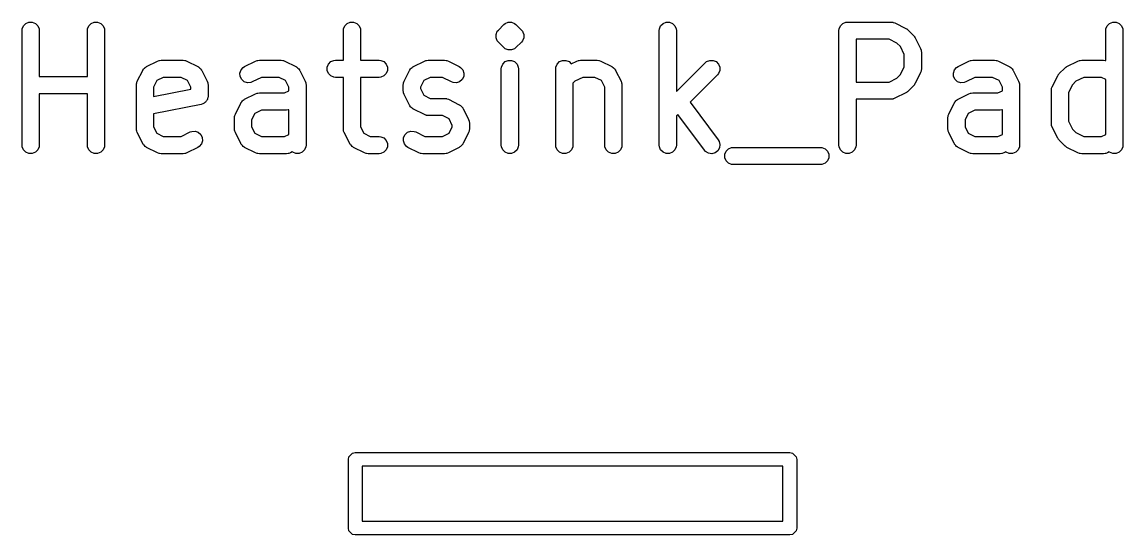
# Model space of a CAD drawing. Extents: x 2.7 to 14.1, y -9.5 to -1.1.
# Drawn here: x 4.0957 to 4.4747, y -3.9774 to -3.801 of the extents above; entities that cross this region are included whole.
import ezdxf

# ---------------------------------------------------------------- set-up
doc = ezdxf.new("R2010")
doc.units = 0
doc.header["$MEASUREMENT"] = 0
doc.layers.add('BLACK', color=7, linetype='CONTINUOUS')

msp = doc.modelspace()

# ---------------------------------------------------------------- linework, layer by layer
at = {"layer": 'BLACK', "linetype": 'CONTINUOUS'}
for p, q in [((4.09702, -3.80151), (4.09809, -3.80107)), ((4.09809, -3.80107), (4.09924, -3.80107)), ((4.09924, -3.80107), (4.1003, -3.80151)), ((4.11952, -3.80151), (4.12058, -3.80107)), ((4.12058, -3.80107), (4.12173, -3.80107)), ((4.12173, -3.80107), (4.1228, -3.80151)), ((4.20763, -3.80151), (4.2087, -3.80107)), ((4.2087, -3.80107), (4.20985, -3.80107)), ((4.20985, -3.80107), (4.21091, -3.80151)), ((4.262, -3.80151), (4.26306, -3.80107)), ((4.26306, -3.80107), (4.26422, -3.80107)), ((4.26422, -3.80107), (4.26422, -3.80107)), ((4.26422, -3.80107), (4.26528, -3.80151)), ((4.31637, -3.80151), (4.31743, -3.80107)), ((4.31743, -3.80107), (4.31859, -3.80107)), ((4.31859, -3.80107), (4.31965, -3.80151)), ((4.37824, -3.80151), (4.3793, -3.80107)), ((4.3793, -3.80107), (4.37988, -3.80101)), ((4.37988, -3.80101), (4.39487, -3.80101)), ((4.39487, -3.80101), (4.39545, -3.80107)), ((4.39545, -3.80107), (4.39555, -3.80111)), ((4.39555, -3.80111), (4.39565, -3.80111)), ((4.39565, -3.80111), (4.3962, -3.80132)), ((4.4701, -3.80151), (4.47116, -3.80107)), ((4.47116, -3.80107), (4.47232, -3.80107)), ((4.47232, -3.80107), (4.47338, -3.80151)), ((4.09571, -3.80396), (4.09577, -3.80339)), ((4.09571, -3.84333), (4.09571, -3.80396)), ((4.09577, -3.80339), (4.09621, -3.80232)), ((4.09621, -3.80232), (4.09702, -3.80151)), ((4.1003, -3.80151), (4.10112, -3.80232)), ((4.10112, -3.80232), (4.10156, -3.80339)), ((4.10156, -3.80339), (4.10161, -3.80396)), ((4.10161, -3.80396), (4.10161, -3.81976)), ((4.11821, -3.80396), (4.11826, -3.80339)), ((4.11821, -3.81976), (4.11821, -3.80396)), ((4.11826, -3.80339), (4.1187, -3.80232)), ((4.1187, -3.80232), (4.11952, -3.80151)), ((4.1228, -3.80151), (4.12361, -3.80232)), ((4.12361, -3.80232), (4.12405, -3.80339)), ((4.12405, -3.80339), (4.12411, -3.80396)), ((4.12411, -3.80396), (4.12411, -3.84333)), ((4.20632, -3.80396), (4.20638, -3.80339)), ((4.20632, -3.81413), (4.20632, -3.80396)), ((4.20638, -3.80339), (4.20682, -3.80232)), ((4.20682, -3.80232), (4.20763, -3.80151)), ((4.21091, -3.80151), (4.21173, -3.80232)), ((4.21173, -3.80232), (4.21217, -3.80339)), ((4.21217, -3.80339), (4.21223, -3.80396)), ((4.21223, -3.80396), (4.21223, -3.81413)), ((4.25887, -3.80526), (4.25931, -3.8042)), ((4.25931, -3.8042), (4.25968, -3.80375)), ((4.25968, -3.80375), (4.26155, -3.80187)), ((4.26155, -3.80187), (4.262, -3.80151)), ((4.26528, -3.80151), (4.26573, -3.80187)), ((4.26573, -3.80187), (4.2676, -3.80375)), ((4.2676, -3.80375), (4.26797, -3.8042)), ((4.26797, -3.8042), (4.26811, -3.80454)), ((4.26811, -3.80454), (4.26841, -3.80526)), ((4.31506, -3.80396), (4.31511, -3.80339)), ((4.31506, -3.84333), (4.31506, -3.80396)), ((4.31511, -3.80339), (4.31555, -3.80232)), ((4.31555, -3.80232), (4.31637, -3.80151)), ((4.31965, -3.80151), (4.32046, -3.80232)), ((4.32046, -3.80232), (4.32091, -3.80339)), ((4.32091, -3.80339), (4.32096, -3.80396)), ((4.32096, -3.80396), (4.32096, -3.82495)), ((4.37692, -3.80396), (4.37698, -3.80339)), ((4.37692, -3.84333), (4.37692, -3.80396)), ((4.37698, -3.80339), (4.37742, -3.80232)), ((4.37742, -3.80232), (4.37824, -3.80151)), ((4.3962, -3.80132), (4.39994, -3.8032)), ((4.39994, -3.8032), (4.40019, -3.80335)), ((4.40019, -3.80335), (4.40026, -3.80338)), ((4.40026, -3.80338), (4.40035, -3.80345)), ((4.40035, -3.80345), (4.40043, -3.8035)), ((4.40043, -3.8035), (4.40049, -3.80356)), ((4.40049, -3.80356), (4.40071, -3.80375)), ((4.40071, -3.80375), (4.40259, -3.80562)), ((4.46879, -3.80396), (4.46884, -3.80339)), ((4.46879, -3.81424), (4.46879, -3.80396)), ((4.46884, -3.80339), (4.46928, -3.80232)), ((4.46928, -3.80232), (4.4701, -3.80151)), ((4.47338, -3.80151), (4.4742, -3.80232)), ((4.4742, -3.80232), (4.47464, -3.80339)), ((4.47464, -3.80339), (4.47469, -3.80396)), ((4.47469, -3.80396), (4.47469, -3.84333)), ((4.25887, -3.80641), (4.25887, -3.80526)), ((4.25931, -3.80748), (4.25887, -3.80641)), ((4.25968, -3.80792), (4.25931, -3.80748)), ((4.26155, -3.8098), (4.25968, -3.80792)), ((4.2676, -3.80792), (4.26573, -3.8098)), ((4.26797, -3.80748), (4.2676, -3.80792)), ((4.26841, -3.80641), (4.26797, -3.80748)), ((4.26841, -3.80526), (4.26841, -3.80641)), ((4.39418, -3.80691), (4.38283, -3.80691)), ((4.38283, -3.80691), (4.38283, -3.82163)), ((4.39687, -3.80826), (4.39418, -3.80691)), ((4.39807, -3.80946), (4.39687, -3.80826)), ((4.40259, -3.80562), (4.40277, -3.80585)), ((4.40277, -3.80585), (4.40283, -3.8059)), ((4.40283, -3.8059), (4.40289, -3.80599)), ((4.40289, -3.80599), (4.40295, -3.80607)), ((4.40295, -3.80607), (4.40298, -3.80614)), ((4.40298, -3.80614), (4.40314, -3.80639)), ((4.40314, -3.80639), (4.40501, -3.81014)), ((4.262, -3.81017), (4.26155, -3.8098)), ((4.26306, -3.81061), (4.262, -3.81017)), ((4.26422, -3.81061), (4.26306, -3.81061)), ((4.26306, -3.81061), (4.26306, -3.81061)), ((4.26528, -3.81017), (4.26422, -3.81061)), ((4.26422, -3.81061), (4.26422, -3.81061)), ((4.26573, -3.8098), (4.26528, -3.81017)), ((4.39942, -3.81216), (4.39807, -3.80946)), ((4.39942, -3.81639), (4.39942, -3.81216)), ((4.40501, -3.81014), (4.40522, -3.81068)), ((4.40522, -3.81068), (4.40523, -3.81079)), ((4.40523, -3.81079), (4.40527, -3.81088)), ((4.40527, -3.81088), (4.40533, -3.81146)), ((4.40533, -3.81146), (4.40533, -3.81708)), ((4.13849, -3.81638), (4.13859, -3.81632)), ((4.13859, -3.81632), (4.14234, -3.81444)), ((4.14234, -3.81444), (4.14288, -3.81424)), ((4.14288, -3.81424), (4.14298, -3.81423)), ((4.14298, -3.81423), (4.14308, -3.81419)), ((4.14308, -3.81419), (4.14366, -3.81413)), ((4.14366, -3.81413), (4.15116, -3.81413)), ((4.15116, -3.81413), (4.15173, -3.81419)), ((4.15173, -3.81419), (4.15183, -3.81423)), ((4.15183, -3.81423), (4.15193, -3.81424)), ((4.15193, -3.81424), (4.15248, -3.81444)), ((4.15248, -3.81444), (4.15623, -3.81632)), ((4.15623, -3.81632), (4.15632, -3.81638)), ((4.17184, -3.81663), (4.17233, -3.81632)), ((4.17233, -3.81632), (4.17608, -3.81444)), ((4.17608, -3.81444), (4.17662, -3.81424)), ((4.17662, -3.81424), (4.17673, -3.81423)), ((4.17673, -3.81423), (4.17683, -3.81419)), ((4.17683, -3.81419), (4.1774, -3.81413)), ((4.1774, -3.81413), (4.1849, -3.81413)), ((4.1849, -3.81413), (4.18548, -3.81419)), ((4.18548, -3.81419), (4.18557, -3.81423)), ((4.18557, -3.81423), (4.18568, -3.81424)), ((4.18568, -3.81424), (4.18622, -3.81444)), ((4.18622, -3.81444), (4.18997, -3.81632)), ((4.18997, -3.81632), (4.19007, -3.81638)), ((4.20075, -3.81651), (4.20119, -3.81544)), ((4.20119, -3.81544), (4.20201, -3.81463)), ((4.20201, -3.81463), (4.20307, -3.81419)), ((4.20307, -3.81419), (4.20365, -3.81413)), ((4.20365, -3.81413), (4.20632, -3.81413)), ((4.21223, -3.81413), (4.21865, -3.81413)), ((4.21865, -3.81413), (4.21922, -3.81419)), ((4.21922, -3.81419), (4.22029, -3.81463)), ((4.22029, -3.81463), (4.2211, -3.81544)), ((4.2211, -3.81544), (4.22154, -3.81651)), ((4.23035, -3.81638), (4.23045, -3.81632)), ((4.23045, -3.81632), (4.2342, -3.81444)), ((4.2342, -3.81444), (4.23474, -3.81424)), ((4.23474, -3.81424), (4.23485, -3.81423)), ((4.23485, -3.81423), (4.23494, -3.81419)), ((4.23494, -3.81419), (4.23552, -3.81413)), ((4.23552, -3.81413), (4.24114, -3.81413)), ((4.24114, -3.81413), (4.24172, -3.81419)), ((4.24172, -3.81419), (4.24182, -3.81423)), ((4.24182, -3.81423), (4.24192, -3.81424)), ((4.24192, -3.81424), (4.24246, -3.81444)), ((4.24246, -3.81444), (4.24621, -3.81632)), ((4.24621, -3.81632), (4.2467, -3.81663)), ((4.26074, -3.81651), (4.26119, -3.81544)), ((4.26119, -3.81544), (4.262, -3.81463)), ((4.262, -3.81463), (4.26306, -3.81419)), ((4.26306, -3.81419), (4.26422, -3.81419)), ((4.26422, -3.81419), (4.26528, -3.81463)), ((4.26528, -3.81463), (4.2661, -3.81544)), ((4.2661, -3.81544), (4.26654, -3.81651)), ((4.27949, -3.81651), (4.27993, -3.81544)), ((4.27993, -3.81544), (4.28075, -3.81463)), ((4.28075, -3.81463), (4.28181, -3.81419)), ((4.28181, -3.81419), (4.28296, -3.81419)), ((4.28296, -3.81419), (4.28403, -3.81463)), ((4.28403, -3.81463), (4.28479, -3.81539)), ((4.28479, -3.81539), (4.28669, -3.81444)), ((4.28669, -3.81444), (4.28723, -3.81424)), ((4.28723, -3.81424), (4.28734, -3.81423)), ((4.28734, -3.81423), (4.28744, -3.81419)), ((4.28744, -3.81419), (4.28801, -3.81413)), ((4.28801, -3.81413), (4.29364, -3.81413)), ((4.29364, -3.81413), (4.29421, -3.81419)), ((4.29421, -3.81419), (4.29431, -3.81423)), ((4.29431, -3.81423), (4.29442, -3.81424)), ((4.29442, -3.81424), (4.29496, -3.81444)), ((4.29496, -3.81444), (4.29871, -3.81632)), ((4.29871, -3.81632), (4.2988, -3.81638)), ((4.32096, -3.82495), (4.33092, -3.815)), ((4.33092, -3.815), (4.33137, -3.81463)), ((4.33137, -3.81463), (4.33243, -3.81419)), ((4.33243, -3.81419), (4.33358, -3.81419)), ((4.33358, -3.81419), (4.33465, -3.81463)), ((4.33465, -3.81463), (4.33546, -3.81544)), ((4.33546, -3.81544), (4.3359, -3.81651)), ((4.41744, -3.81663), (4.41793, -3.81632)), ((4.41793, -3.81632), (4.42168, -3.81444)), ((4.42168, -3.81444), (4.42222, -3.81424)), ((4.42222, -3.81424), (4.42232, -3.81423)), ((4.42232, -3.81423), (4.42242, -3.81419)), ((4.42242, -3.81419), (4.423, -3.81413)), ((4.423, -3.81413), (4.4305, -3.81413)), ((4.4305, -3.81413), (4.43107, -3.81419)), ((4.43107, -3.81419), (4.43117, -3.81423)), ((4.43117, -3.81423), (4.43128, -3.81424)), ((4.43128, -3.81424), (4.43182, -3.81444)), ((4.43182, -3.81444), (4.43557, -3.81632)), ((4.43557, -3.81632), (4.43566, -3.81638)), ((4.45517, -3.81647), (4.45542, -3.81632)), ((4.45542, -3.81632), (4.45917, -3.81444)), ((4.45917, -3.81444), (4.45971, -3.81424)), ((4.45971, -3.81424), (4.45982, -3.81423)), ((4.45982, -3.81423), (4.45992, -3.81419)), ((4.45992, -3.81419), (4.46049, -3.81413)), ((4.46049, -3.81413), (4.46799, -3.81413)), ((4.46799, -3.81413), (4.46857, -3.81419)), ((4.46857, -3.81419), (4.46866, -3.81423)), ((4.46866, -3.81423), (4.46877, -3.81424)), ((4.46877, -3.81424), (4.46879, -3.81424)), ((4.10161, -3.81976), (4.11821, -3.81976)), ((4.13539, -3.82139), (4.13727, -3.81764)), ((4.13727, -3.81764), (4.13733, -3.81754)), ((4.13733, -3.81754), (4.13734, -3.8175)), ((4.13734, -3.8175), (4.13739, -3.81744)), ((4.13739, -3.81744), (4.13757, -3.81715)), ((4.13757, -3.81715), (4.13785, -3.81691)), ((4.13785, -3.81691), (4.1381, -3.81663)), ((4.1381, -3.81663), (4.13839, -3.81644)), ((4.13839, -3.81644), (4.13844, -3.81639)), ((4.13844, -3.81639), (4.13849, -3.81638)), ((4.14435, -3.82004), (4.14211, -3.82116)), ((4.15046, -3.82004), (4.14435, -3.82004)), ((4.1527, -3.82116), (4.15046, -3.82004)), ((4.15632, -3.81638), (4.15637, -3.81639)), ((4.15637, -3.81639), (4.15642, -3.81644)), ((4.15642, -3.81644), (4.15671, -3.81663)), ((4.15671, -3.81663), (4.15696, -3.81691)), ((4.15696, -3.81691), (4.15724, -3.81715)), ((4.15724, -3.81715), (4.15742, -3.81744)), ((4.15742, -3.81744), (4.15747, -3.8175)), ((4.15747, -3.8175), (4.15748, -3.81754)), ((4.15748, -3.81754), (4.15755, -3.81764)), ((4.15755, -3.81764), (4.15942, -3.82139)), ((4.17072, -3.81859), (4.17109, -3.8175)), ((4.1708, -3.81974), (4.17072, -3.81859)), ((4.17132, -3.82077), (4.1708, -3.81974)), ((4.17109, -3.8175), (4.17184, -3.81663)), ((4.1781, -3.82004), (4.17497, -3.8216)), ((4.1842, -3.82004), (4.1781, -3.82004)), ((4.18645, -3.82116), (4.1842, -3.82004)), ((4.19007, -3.81638), (4.19011, -3.81639)), ((4.19011, -3.81639), (4.19017, -3.81644)), ((4.19017, -3.81644), (4.19046, -3.81663)), ((4.19046, -3.81663), (4.1907, -3.81691)), ((4.1907, -3.81691), (4.19098, -3.81715)), ((4.19098, -3.81715), (4.19117, -3.81744)), ((4.19117, -3.81744), (4.19122, -3.8175)), ((4.19122, -3.8175), (4.19123, -3.81754)), ((4.19123, -3.81754), (4.19129, -3.81764)), ((4.19129, -3.81764), (4.19317, -3.82139)), ((4.20075, -3.81766), (4.20075, -3.81651)), ((4.20119, -3.81873), (4.20075, -3.81766)), ((4.20201, -3.81954), (4.20119, -3.81873)), ((4.20307, -3.81998), (4.20201, -3.81954)), ((4.20365, -3.82004), (4.20307, -3.81998)), ((4.20632, -3.82004), (4.20365, -3.82004)), ((4.20632, -3.83771), (4.20632, -3.82004)), ((4.21865, -3.82004), (4.21223, -3.82004)), ((4.21223, -3.82004), (4.21223, -3.83701)), ((4.21922, -3.81998), (4.21865, -3.82004)), ((4.22029, -3.81954), (4.21922, -3.81998)), ((4.2211, -3.81873), (4.22029, -3.81954)), ((4.22154, -3.81766), (4.2211, -3.81873)), ((4.22154, -3.81651), (4.22154, -3.81766)), ((4.22725, -3.82139), (4.22913, -3.81764)), ((4.22913, -3.81764), (4.22919, -3.81754)), ((4.22919, -3.81754), (4.2292, -3.8175)), ((4.2292, -3.8175), (4.22925, -3.81744)), ((4.22925, -3.81744), (4.22944, -3.81715)), ((4.22944, -3.81715), (4.22972, -3.81691)), ((4.22972, -3.81691), (4.22996, -3.81663)), ((4.22996, -3.81663), (4.23025, -3.81644)), ((4.23025, -3.81644), (4.23031, -3.81639)), ((4.23031, -3.81639), (4.23035, -3.81638)), ((4.23622, -3.82004), (4.23397, -3.82116)), ((4.24045, -3.82004), (4.23622, -3.82004)), ((4.24357, -3.8216), (4.24045, -3.82004)), ((4.2467, -3.81663), (4.24746, -3.8175)), ((4.24774, -3.81974), (4.24723, -3.82077)), ((4.24746, -3.8175), (4.24782, -3.81859)), ((4.24782, -3.81859), (4.24774, -3.81974)), ((4.26069, -3.81708), (4.26074, -3.81651)), ((4.26069, -3.84333), (4.26069, -3.81708)), ((4.26654, -3.81651), (4.26659, -3.81708)), ((4.26659, -3.81708), (4.26659, -3.84333)), ((4.27944, -3.81708), (4.27949, -3.81651)), ((4.27944, -3.84333), (4.27944, -3.81708)), ((4.28871, -3.82004), (4.28601, -3.82139)), ((4.29294, -3.82004), (4.28871, -3.82004)), ((4.29519, -3.82116), (4.29294, -3.82004)), ((4.2988, -3.81638), (4.29885, -3.81639)), ((4.29885, -3.81639), (4.29891, -3.81644)), ((4.29891, -3.81644), (4.2992, -3.81663)), ((4.2992, -3.81663), (4.29944, -3.81691)), ((4.29944, -3.81691), (4.29972, -3.81715)), ((4.29972, -3.81715), (4.2999, -3.81744)), ((4.2999, -3.81744), (4.29995, -3.8175)), ((4.29995, -3.8175), (4.29997, -3.81754)), ((4.29997, -3.81754), (4.30003, -3.81764)), ((4.30003, -3.81764), (4.3019, -3.82139)), ((4.3351, -3.81917), (4.32566, -3.82861)), ((4.33546, -3.81873), (4.3351, -3.81917)), ((4.3359, -3.81766), (4.33546, -3.81873)), ((4.3359, -3.81651), (4.3359, -3.81766)), ((4.39687, -3.82028), (4.39807, -3.81909)), ((4.39807, -3.81909), (4.39942, -3.81639)), ((4.40501, -3.81841), (4.40314, -3.82215)), ((4.40522, -3.81786), (4.40501, -3.81841)), ((4.40523, -3.81776), (4.40522, -3.81786)), ((4.40527, -3.81766), (4.40523, -3.81776)), ((4.40533, -3.81708), (4.40527, -3.81766)), ((4.41632, -3.81859), (4.41668, -3.8175)), ((4.4164, -3.81974), (4.41632, -3.81859)), ((4.41691, -3.82077), (4.4164, -3.81974)), ((4.41668, -3.8175), (4.41744, -3.81663)), ((4.42369, -3.82004), (4.42057, -3.8216)), ((4.4298, -3.82004), (4.42369, -3.82004)), ((4.43204, -3.82116), (4.4298, -3.82004)), ((4.43566, -3.81638), (4.43571, -3.81639)), ((4.43571, -3.81639), (4.43576, -3.81644)), ((4.43576, -3.81644), (4.43606, -3.81663)), ((4.43606, -3.81663), (4.4363, -3.81691)), ((4.4363, -3.81691), (4.43658, -3.81715)), ((4.43658, -3.81715), (4.43676, -3.81744)), ((4.43676, -3.81744), (4.43681, -3.8175)), ((4.43681, -3.8175), (4.43682, -3.81754)), ((4.43682, -3.81754), (4.43689, -3.81764)), ((4.43689, -3.81764), (4.43876, -3.82139)), ((4.45035, -3.82326), (4.45223, -3.81951)), ((4.45223, -3.81951), (4.45238, -3.81927)), ((4.45238, -3.81927), (4.45241, -3.81919)), ((4.45241, -3.81919), (4.45248, -3.81911)), ((4.45248, -3.81911), (4.45253, -3.81902)), ((4.45253, -3.81902), (4.45259, -3.81897)), ((4.45259, -3.81897), (4.45278, -3.81875)), ((4.45278, -3.81875), (4.45465, -3.81687)), ((4.45465, -3.81687), (4.45488, -3.81669)), ((4.45488, -3.81669), (4.45493, -3.81663)), ((4.45493, -3.81663), (4.45502, -3.81657)), ((4.45502, -3.81657), (4.4551, -3.8165)), ((4.4551, -3.8165), (4.45517, -3.81647)), ((4.46119, -3.82004), (4.45849, -3.82139)), ((4.46729, -3.82004), (4.46119, -3.82004)), ((4.46879, -3.82078), (4.46729, -3.82004)), ((4.13508, -3.82271), (4.13514, -3.82213)), ((4.13508, -3.83771), (4.13508, -3.82271)), ((4.13514, -3.82213), (4.13518, -3.82203)), ((4.13518, -3.82193), (4.13539, -3.82139)), ((4.13518, -3.82203), (4.13518, -3.82193)), ((4.14211, -3.82116), (4.14098, -3.82341)), ((4.14098, -3.82341), (4.14098, -3.82661)), ((4.15383, -3.82341), (4.1527, -3.82116)), ((4.15383, -3.82404), (4.15383, -3.82341)), ((4.15942, -3.82139), (4.15963, -3.82193)), ((4.15963, -3.82193), (4.15963, -3.82203)), ((4.15963, -3.82203), (4.15968, -3.82213)), ((4.15968, -3.82213), (4.15973, -3.82271)), ((4.15973, -3.82271), (4.15973, -3.82646)), ((4.17219, -3.82152), (4.17132, -3.82077)), ((4.17328, -3.82189), (4.17219, -3.82152)), ((4.17443, -3.82181), (4.17328, -3.82189)), ((4.17497, -3.8216), (4.17443, -3.82181)), ((4.18757, -3.82341), (4.18645, -3.82116)), ((4.18757, -3.82463), (4.18757, -3.82341)), ((4.19317, -3.82139), (4.19337, -3.82193)), ((4.19337, -3.82193), (4.19338, -3.82203)), ((4.19338, -3.82203), (4.19342, -3.82213)), ((4.19342, -3.82213), (4.19348, -3.82271)), ((4.19348, -3.82271), (4.19348, -3.84333)), ((4.22694, -3.82271), (4.227, -3.82213)), ((4.22694, -3.82458), (4.22694, -3.82271)), ((4.227, -3.82213), (4.22704, -3.82203)), ((4.22704, -3.82203), (4.22705, -3.82193)), ((4.22705, -3.82193), (4.22725, -3.82139)), ((4.23397, -3.82116), (4.23285, -3.82341)), ((4.23285, -3.82341), (4.23285, -3.82389)), ((4.23285, -3.82389), (4.23397, -3.82613)), ((4.24411, -3.82181), (4.24357, -3.8216)), ((4.24526, -3.82189), (4.24411, -3.82181)), ((4.24636, -3.82152), (4.24526, -3.82189)), ((4.24723, -3.82077), (4.24636, -3.82152)), ((4.28601, -3.82139), (4.28534, -3.82206)), ((4.28534, -3.82206), (4.28534, -3.84333)), ((4.29631, -3.82341), (4.29519, -3.82116)), ((4.29631, -3.84333), (4.29631, -3.82341)), ((4.3019, -3.82139), (4.30211, -3.82193)), ((4.30211, -3.82193), (4.30212, -3.82203)), ((4.30212, -3.82203), (4.30216, -3.82213)), ((4.30216, -3.82213), (4.30221, -3.82271)), ((4.30221, -3.82271), (4.30221, -3.84333)), ((4.38283, -3.82163), (4.39418, -3.82163)), ((4.39418, -3.82163), (4.39687, -3.82028)), ((4.40259, -3.82292), (4.40071, -3.8248)), ((4.40277, -3.8227), (4.40259, -3.82292)), ((4.40283, -3.82264), (4.40277, -3.8227)), ((4.40289, -3.82256), (4.40283, -3.82264)), ((4.40295, -3.82247), (4.40289, -3.82256)), ((4.40298, -3.8224), (4.40295, -3.82247)), ((4.40314, -3.82215), (4.40298, -3.8224)), ((4.41778, -3.82152), (4.41691, -3.82077)), ((4.41888, -3.82189), (4.41778, -3.82152)), ((4.42003, -3.82181), (4.41888, -3.82189)), ((4.42057, -3.8216), (4.42003, -3.82181)), ((4.43317, -3.82341), (4.43204, -3.82116)), ((4.43317, -3.82463), (4.43317, -3.82341)), ((4.43876, -3.82139), (4.43897, -3.82193)), ((4.43897, -3.82193), (4.43897, -3.82203)), ((4.43897, -3.82203), (4.43902, -3.82213)), ((4.43902, -3.82213), (4.43907, -3.82271)), ((4.43907, -3.82271), (4.43907, -3.84333)), ((4.4501, -3.82401), (4.45014, -3.82391)), ((4.45014, -3.8238), (4.45035, -3.82326)), ((4.45014, -3.82391), (4.45014, -3.8238)), ((4.45729, -3.82258), (4.45595, -3.82528)), ((4.45849, -3.82139), (4.45729, -3.82258)), ((4.46879, -3.83963), (4.46879, -3.82078)), ((4.11821, -3.82566), (4.10161, -3.82566)), ((4.10161, -3.82566), (4.10161, -3.84333)), ((4.11821, -3.84333), (4.11821, -3.82566)), ((4.14098, -3.82661), (4.15383, -3.82404)), ((4.15951, -3.82759), (4.15935, -3.82783)), ((4.15956, -3.8273), (4.15951, -3.82759)), ((4.15968, -3.82703), (4.15956, -3.8273)), ((4.15973, -3.82646), (4.15968, -3.82703)), ((4.17184, -3.82788), (4.17213, -3.82769)), ((4.17213, -3.82769), (4.17219, -3.82764)), ((4.17219, -3.82764), (4.17224, -3.82763)), ((4.17224, -3.82763), (4.17233, -3.82757)), ((4.17233, -3.82757), (4.17608, -3.82569)), ((4.17608, -3.82569), (4.17662, -3.82549)), ((4.17662, -3.82549), (4.17673, -3.82548)), ((4.17673, -3.82548), (4.17683, -3.82544)), ((4.17683, -3.82544), (4.1774, -3.82538)), ((4.1774, -3.82538), (4.18608, -3.82538)), ((4.18608, -3.82538), (4.18757, -3.82463)), ((4.227, -3.82516), (4.22694, -3.82458)), ((4.22704, -3.82526), (4.227, -3.82516)), ((4.22705, -3.82536), (4.22704, -3.82526)), ((4.22725, -3.8259), (4.22705, -3.82536)), ((4.22913, -3.82965), (4.22725, -3.8259)), ((4.23397, -3.82613), (4.23622, -3.82726)), ((4.23622, -3.82726), (4.24114, -3.82726)), ((4.24114, -3.82726), (4.24172, -3.82731)), ((4.24172, -3.82731), (4.24182, -3.82735)), ((4.24182, -3.82735), (4.24192, -3.82736)), ((4.24192, -3.82736), (4.24246, -3.82757)), ((4.24246, -3.82757), (4.24621, -3.82944)), ((4.39487, -3.82754), (4.38283, -3.82754)), ((4.38283, -3.82754), (4.38283, -3.84333)), ((4.39545, -3.82748), (4.39487, -3.82754)), ((4.39555, -3.82744), (4.39545, -3.82748)), ((4.39565, -3.82743), (4.39555, -3.82744)), ((4.3962, -3.82722), (4.39565, -3.82743)), ((4.39994, -3.82535), (4.3962, -3.82722)), ((4.40019, -3.82519), (4.39994, -3.82535)), ((4.40026, -3.82516), (4.40019, -3.82519)), ((4.40035, -3.8251), (4.40026, -3.82516)), ((4.40043, -3.82504), (4.40035, -3.8251)), ((4.40049, -3.82498), (4.40043, -3.82504)), ((4.40071, -3.8248), (4.40049, -3.82498)), ((4.41744, -3.82788), (4.41773, -3.82769)), ((4.41773, -3.82769), (4.41778, -3.82764)), ((4.41778, -3.82764), (4.41783, -3.82763)), ((4.41783, -3.82763), (4.41793, -3.82757)), ((4.41793, -3.82757), (4.42168, -3.82569)), ((4.42168, -3.82569), (4.42222, -3.82549)), ((4.42222, -3.82549), (4.42232, -3.82548)), ((4.42232, -3.82548), (4.42242, -3.82544)), ((4.42242, -3.82544), (4.423, -3.82538)), ((4.423, -3.82538), (4.43167, -3.82538)), ((4.43167, -3.82538), (4.43317, -3.82463)), ((4.45004, -3.82458), (4.4501, -3.82401)), ((4.45004, -3.83583), (4.45004, -3.82458)), ((4.45595, -3.82528), (4.45595, -3.83514)), ((4.15736, -3.82935), (4.14098, -3.83263)), ((4.15791, -3.82919), (4.15736, -3.82935)), ((4.15815, -3.82902), (4.15791, -3.82919)), ((4.15842, -3.82891), (4.15815, -3.82902)), ((4.15863, -3.82871), (4.15842, -3.82891)), ((4.15887, -3.82854), (4.15863, -3.82871)), ((4.15903, -3.8283), (4.15887, -3.82854)), ((4.15923, -3.8281), (4.15903, -3.8283)), ((4.15935, -3.82783), (4.15923, -3.8281)), ((4.16914, -3.83264), (4.17101, -3.82889)), ((4.17101, -3.82889), (4.17107, -3.82879)), ((4.17107, -3.82879), (4.17109, -3.82875)), ((4.17109, -3.82875), (4.17114, -3.82869)), ((4.17114, -3.82869), (4.17132, -3.8284)), ((4.17132, -3.8284), (4.1716, -3.82816)), ((4.1716, -3.82816), (4.17184, -3.82788)), ((4.1781, -3.83129), (4.17585, -3.83241)), ((4.18678, -3.83129), (4.1781, -3.83129)), ((4.18735, -3.83123), (4.18678, -3.83129)), ((4.18745, -3.83119), (4.18735, -3.83123)), ((4.18756, -3.83118), (4.18745, -3.83119)), ((4.18757, -3.83117), (4.18756, -3.83118)), ((4.18757, -3.83963), (4.18757, -3.83117)), ((4.22919, -3.82975), (4.22913, -3.82965)), ((4.2292, -3.8298), (4.22919, -3.82975)), ((4.22925, -3.82985), (4.2292, -3.8298)), ((4.22944, -3.83014), (4.22925, -3.82985)), ((4.22972, -3.83039), (4.22944, -3.83014)), ((4.22996, -3.83067), (4.22972, -3.83039)), ((4.23025, -3.83085), (4.22996, -3.83067)), ((4.23031, -3.8309), (4.23025, -3.83085)), ((4.23035, -3.83091), (4.23031, -3.8309)), ((4.23045, -3.83097), (4.23035, -3.83091)), ((4.2342, -3.83285), (4.23045, -3.83097)), ((4.24621, -3.82944), (4.24631, -3.8295)), ((4.24631, -3.8295), (4.24636, -3.82952)), ((4.24636, -3.82952), (4.24641, -3.82957)), ((4.24641, -3.82957), (4.2467, -3.82975)), ((4.2467, -3.82975), (4.24695, -3.83003)), ((4.24695, -3.83003), (4.24723, -3.83027)), ((4.24723, -3.83027), (4.24741, -3.83056)), ((4.24741, -3.83056), (4.24746, -3.83062)), ((4.24746, -3.83062), (4.24747, -3.83067)), ((4.24747, -3.83067), (4.24753, -3.83076)), ((4.24753, -3.83076), (4.24941, -3.83451)), ((4.32566, -3.82861), (4.33537, -3.84156)), ((4.41473, -3.83264), (4.41661, -3.82889)), ((4.41661, -3.82889), (4.41667, -3.82879)), ((4.41667, -3.82879), (4.41668, -3.82875)), ((4.41668, -3.82875), (4.41673, -3.82869)), ((4.41673, -3.82869), (4.41691, -3.8284)), ((4.41691, -3.8284), (4.41719, -3.82816)), ((4.41719, -3.82816), (4.41744, -3.82788)), ((4.42369, -3.83129), (4.42145, -3.83241)), ((4.43237, -3.83129), (4.42369, -3.83129)), ((4.43295, -3.83123), (4.43237, -3.83129)), ((4.43304, -3.83119), (4.43295, -3.83123)), ((4.43315, -3.83118), (4.43304, -3.83119)), ((4.43317, -3.83117), (4.43315, -3.83118)), ((4.43317, -3.83963), (4.43317, -3.83117)), ((4.14098, -3.83263), (4.14098, -3.83701)), ((4.16882, -3.83396), (4.16888, -3.83338)), ((4.16882, -3.83771), (4.16882, -3.83396)), ((4.16888, -3.83338), (4.16892, -3.83328)), ((4.16892, -3.83328), (4.16893, -3.83318)), ((4.16893, -3.83318), (4.16914, -3.83264)), ((4.17585, -3.83241), (4.17473, -3.83465)), ((4.17473, -3.83465), (4.17473, -3.83701)), ((4.23474, -3.83306), (4.2342, -3.83285)), ((4.23485, -3.83306), (4.23474, -3.83306)), ((4.23494, -3.8331), (4.23485, -3.83306)), ((4.23552, -3.83316), (4.23494, -3.8331)), ((4.24045, -3.83316), (4.23552, -3.83316)), ((4.24269, -3.83428), (4.24045, -3.83316)), ((4.24382, -3.83653), (4.24269, -3.83428)), ((4.24941, -3.83451), (4.24962, -3.83505)), ((4.24962, -3.83505), (4.24962, -3.83516)), ((4.24962, -3.83516), (4.24966, -3.83526)), ((4.24966, -3.83526), (4.24972, -3.83583)), ((4.32144, -3.83283), (4.32096, -3.83331)), ((4.32096, -3.83331), (4.32096, -3.84333)), ((4.33065, -3.8451), (4.32144, -3.83283)), ((4.41442, -3.83396), (4.41448, -3.83338)), ((4.41442, -3.83771), (4.41442, -3.83396)), ((4.41448, -3.83338), (4.41452, -3.83328)), ((4.41452, -3.83318), (4.41473, -3.83264)), ((4.41452, -3.83328), (4.41452, -3.83318)), ((4.42145, -3.83241), (4.42032, -3.83465)), ((4.42032, -3.83465), (4.42032, -3.83701)), ((4.45595, -3.83514), (4.45729, -3.83783)), ((4.13514, -3.83828), (4.13508, -3.83771)), ((4.13518, -3.83838), (4.13514, -3.83828)), ((4.13518, -3.83849), (4.13518, -3.83838)), ((4.13539, -3.83903), (4.13518, -3.83849)), ((4.13727, -3.84278), (4.13539, -3.83903)), ((4.14098, -3.83701), (4.14211, -3.83926)), ((4.15046, -3.84038), (4.15358, -3.83882)), ((4.15358, -3.83882), (4.15412, -3.83861)), ((4.15412, -3.83861), (4.15527, -3.83853)), ((4.15527, -3.83853), (4.15637, -3.83889)), ((4.15637, -3.83889), (4.15724, -3.83965)), ((4.16888, -3.83828), (4.16882, -3.83771)), ((4.16892, -3.83838), (4.16888, -3.83828)), ((4.16893, -3.83849), (4.16892, -3.83838)), ((4.16914, -3.83903), (4.16893, -3.83849)), ((4.17101, -3.84278), (4.16914, -3.83903)), ((4.17473, -3.83701), (4.17585, -3.83926)), ((4.20638, -3.83828), (4.20632, -3.83771)), ((4.20642, -3.83838), (4.20638, -3.83828)), ((4.20642, -3.83849), (4.20642, -3.83838)), ((4.20663, -3.83903), (4.20642, -3.83849)), ((4.20851, -3.84278), (4.20663, -3.83903)), ((4.21223, -3.83701), (4.21335, -3.83926)), ((4.22756, -3.83965), (4.22843, -3.83889)), ((4.22843, -3.83889), (4.22953, -3.83853)), ((4.22953, -3.83853), (4.23068, -3.83861)), ((4.23068, -3.83861), (4.23122, -3.83882)), ((4.23122, -3.83882), (4.23434, -3.84038)), ((4.24269, -3.83926), (4.24382, -3.83701)), ((4.24382, -3.83701), (4.24382, -3.83653)), ((4.24941, -3.83903), (4.24753, -3.84278)), ((4.24962, -3.83849), (4.24941, -3.83903)), ((4.24966, -3.83828), (4.24962, -3.83838)), ((4.24962, -3.83838), (4.24962, -3.83849)), ((4.24972, -3.83771), (4.24966, -3.83828)), ((4.24972, -3.83583), (4.24972, -3.83771)), ((4.41448, -3.83828), (4.41442, -3.83771)), ((4.41452, -3.83838), (4.41448, -3.83828)), ((4.41452, -3.83849), (4.41452, -3.83838)), ((4.41473, -3.83903), (4.41452, -3.83849)), ((4.41661, -3.84278), (4.41473, -3.83903)), ((4.42032, -3.83701), (4.42145, -3.83926)), ((4.4501, -3.83641), (4.45004, -3.83583)), ((4.45014, -3.83651), (4.4501, -3.83641)), ((4.45014, -3.83661), (4.45014, -3.83651)), ((4.45035, -3.83715), (4.45014, -3.83661)), ((4.45223, -3.8409), (4.45035, -3.83715)), ((4.45729, -3.83783), (4.45849, -3.83903)), ((4.45849, -3.83903), (4.46119, -3.84038)), ((4.13733, -3.84287), (4.13727, -3.84278)), ((4.13734, -3.84292), (4.13733, -3.84287)), ((4.14211, -3.83926), (4.14435, -3.84038)), ((4.14435, -3.84038), (4.15046, -3.84038)), ((4.15724, -3.83965), (4.15775, -3.84068)), ((4.15783, -3.84183), (4.15747, -3.84292)), ((4.15775, -3.84068), (4.15783, -3.84183)), ((4.17107, -3.84287), (4.17101, -3.84278)), ((4.17109, -3.84292), (4.17107, -3.84287)), ((4.17585, -3.83926), (4.1781, -3.84038)), ((4.1781, -3.84038), (4.18608, -3.84038)), ((4.18608, -3.84038), (4.18757, -3.83963)), ((4.20857, -3.84287), (4.20851, -3.84278)), ((4.20858, -3.84292), (4.20857, -3.84287)), ((4.21335, -3.83926), (4.21559, -3.84038)), ((4.21559, -3.84038), (4.21865, -3.84038)), ((4.21865, -3.84038), (4.21922, -3.84044)), ((4.21922, -3.84044), (4.22029, -3.84088)), ((4.22029, -3.84088), (4.2211, -3.84169)), ((4.2211, -3.84169), (4.22154, -3.84276)), ((4.22154, -3.84276), (4.22154, -3.84391)), ((4.22697, -3.84183), (4.22705, -3.84068)), ((4.22733, -3.84292), (4.22697, -3.84183)), ((4.22705, -3.84068), (4.22756, -3.83965)), ((4.23434, -3.84038), (4.24045, -3.84038)), ((4.24045, -3.84038), (4.24269, -3.83926)), ((4.24747, -3.84287), (4.24746, -3.84292)), ((4.24753, -3.84278), (4.24747, -3.84287)), ((4.33537, -3.84156), (4.33567, -3.84205)), ((4.33567, -3.84205), (4.33596, -3.84317)), ((4.41667, -3.84287), (4.41661, -3.84278)), ((4.41668, -3.84292), (4.41667, -3.84287)), ((4.42145, -3.83926), (4.42369, -3.84038)), ((4.42369, -3.84038), (4.43167, -3.84038)), ((4.43167, -3.84038), (4.43317, -3.83963)), ((4.45238, -3.84115), (4.45223, -3.8409)), ((4.45241, -3.84122), (4.45238, -3.84115)), ((4.45248, -3.8413), (4.45241, -3.84122)), ((4.45253, -3.84139), (4.45248, -3.8413)), ((4.45259, -3.84144), (4.45253, -3.84139)), ((4.45278, -3.84167), (4.45259, -3.84144)), ((4.45465, -3.84354), (4.45278, -3.84167)), ((4.46119, -3.84038), (4.46729, -3.84038)), ((4.46729, -3.84038), (4.46879, -3.83963)), ((4.09577, -3.84391), (4.09571, -3.84333)), ((4.09621, -3.84497), (4.09577, -3.84391)), ((4.09702, -3.84579), (4.09621, -3.84497)), ((4.09809, -3.84623), (4.09702, -3.84579)), ((4.09924, -3.84623), (4.09809, -3.84623)), ((4.1003, -3.84579), (4.09924, -3.84623)), ((4.10112, -3.84497), (4.1003, -3.84579)), ((4.10156, -3.84391), (4.10112, -3.84497)), ((4.10161, -3.84333), (4.10156, -3.84391)), ((4.11826, -3.84391), (4.11821, -3.84333)), ((4.1187, -3.84497), (4.11826, -3.84391)), ((4.11952, -3.84579), (4.1187, -3.84497)), ((4.12058, -3.84623), (4.11952, -3.84579)), ((4.12173, -3.84623), (4.12058, -3.84623)), ((4.1228, -3.84579), (4.12173, -3.84623)), ((4.12361, -3.84497), (4.1228, -3.84579)), ((4.12405, -3.84391), (4.12361, -3.84497)), ((4.12411, -3.84333), (4.12405, -3.84391)), ((4.13739, -3.84298), (4.13734, -3.84292)), ((4.13757, -3.84327), (4.13739, -3.84298)), ((4.13785, -3.84351), (4.13757, -3.84327)), ((4.1381, -3.84379), (4.13785, -3.84351)), ((4.13839, -3.84397), (4.1381, -3.84379)), ((4.13844, -3.84402), (4.13839, -3.84397)), ((4.13849, -3.84404), (4.13844, -3.84402)), ((4.13859, -3.8441), (4.13849, -3.84404)), ((4.14234, -3.84597), (4.13859, -3.8441)), ((4.14288, -3.84618), (4.14234, -3.84597)), ((4.14298, -3.84619), (4.14288, -3.84618)), ((4.14308, -3.84623), (4.14298, -3.84619)), ((4.14366, -3.84628), (4.14308, -3.84623)), ((4.15116, -3.84628), (4.14366, -3.84628)), ((4.15173, -3.84623), (4.15116, -3.84628)), ((4.15183, -3.84619), (4.15173, -3.84623)), ((4.15193, -3.84618), (4.15183, -3.84619)), ((4.15248, -3.84597), (4.15193, -3.84618)), ((4.15623, -3.8441), (4.15248, -3.84597)), ((4.15671, -3.84379), (4.15623, -3.8441)), ((4.15747, -3.84292), (4.15671, -3.84379)), ((4.17114, -3.84298), (4.17109, -3.84292)), ((4.17132, -3.84327), (4.17114, -3.84298)), ((4.1716, -3.84351), (4.17132, -3.84327)), ((4.17184, -3.84379), (4.1716, -3.84351)), ((4.17213, -3.84397), (4.17184, -3.84379)), ((4.17219, -3.84402), (4.17213, -3.84397)), ((4.17224, -3.84404), (4.17219, -3.84402)), ((4.17233, -3.8441), (4.17224, -3.84404)), ((4.17608, -3.84597), (4.17233, -3.8441)), ((4.17662, -3.84618), (4.17608, -3.84597)), ((4.17673, -3.84619), (4.17662, -3.84618)), ((4.17683, -3.84623), (4.17673, -3.84619)), ((4.1774, -3.84628), (4.17683, -3.84623)), ((4.18678, -3.84628), (4.1774, -3.84628)), ((4.18735, -3.84623), (4.18678, -3.84628)), ((4.18745, -3.84619), (4.18735, -3.84623)), ((4.18756, -3.84618), (4.18745, -3.84619)), ((4.1881, -3.84597), (4.18756, -3.84618)), ((4.18875, -3.84565), (4.1881, -3.84597)), ((4.18888, -3.84579), (4.18875, -3.84565)), ((4.18995, -3.84623), (4.18888, -3.84579)), ((4.1911, -3.84623), (4.18995, -3.84623)), ((4.19217, -3.84579), (4.1911, -3.84623)), ((4.19298, -3.84497), (4.19217, -3.84579)), ((4.19342, -3.84391), (4.19298, -3.84497)), ((4.19348, -3.84333), (4.19342, -3.84391)), ((4.20863, -3.84298), (4.20858, -3.84292)), ((4.20881, -3.84327), (4.20863, -3.84298)), ((4.20909, -3.84351), (4.20881, -3.84327)), ((4.20934, -3.84379), (4.20909, -3.84351)), ((4.20963, -3.84397), (4.20934, -3.84379)), ((4.20969, -3.84402), (4.20963, -3.84397)), ((4.20973, -3.84404), (4.20969, -3.84402)), ((4.20983, -3.8441), (4.20973, -3.84404)), ((4.21358, -3.84597), (4.20983, -3.8441)), ((4.21412, -3.84618), (4.21358, -3.84597)), ((4.21422, -3.84619), (4.21412, -3.84618)), ((4.21432, -3.84623), (4.21422, -3.84619)), ((4.2149, -3.84628), (4.21432, -3.84623)), ((4.21865, -3.84628), (4.2149, -3.84628)), ((4.21922, -3.84623), (4.21865, -3.84628)), ((4.22029, -3.84579), (4.21922, -3.84623)), ((4.2211, -3.84497), (4.22029, -3.84579)), ((4.22154, -3.84391), (4.2211, -3.84497)), ((4.22808, -3.84379), (4.22733, -3.84292)), ((4.22857, -3.8441), (4.22808, -3.84379)), ((4.23232, -3.84597), (4.22857, -3.8441)), ((4.23286, -3.84618), (4.23232, -3.84597)), ((4.23297, -3.84619), (4.23286, -3.84618)), ((4.23307, -3.84623), (4.23297, -3.84619)), ((4.23364, -3.84628), (4.23307, -3.84623)), ((4.24114, -3.84628), (4.23364, -3.84628)), ((4.24172, -3.84623), (4.24114, -3.84628)), ((4.24182, -3.84619), (4.24172, -3.84623)), ((4.24192, -3.84618), (4.24182, -3.84619)), ((4.24246, -3.84597), (4.24192, -3.84618)), ((4.24621, -3.8441), (4.24246, -3.84597)), ((4.24631, -3.84404), (4.24621, -3.8441)), ((4.24636, -3.84402), (4.24631, -3.84404)), ((4.24641, -3.84397), (4.24636, -3.84402)), ((4.2467, -3.84379), (4.24641, -3.84397)), ((4.24695, -3.84351), (4.2467, -3.84379)), ((4.24723, -3.84327), (4.24695, -3.84351)), ((4.24741, -3.84298), (4.24723, -3.84327)), ((4.24746, -3.84292), (4.24741, -3.84298)), ((4.26074, -3.84391), (4.26069, -3.84333)), ((4.26119, -3.84497), (4.26074, -3.84391)), ((4.262, -3.84579), (4.26119, -3.84497)), ((4.26306, -3.84623), (4.262, -3.84579)), ((4.26422, -3.84623), (4.26306, -3.84623)), ((4.26528, -3.84579), (4.26422, -3.84623)), ((4.2661, -3.84497), (4.26528, -3.84579)), ((4.26654, -3.84391), (4.2661, -3.84497)), ((4.26659, -3.84333), (4.26654, -3.84391)), ((4.27949, -3.84391), (4.27944, -3.84333)), ((4.27993, -3.84497), (4.27949, -3.84391)), ((4.28075, -3.84579), (4.27993, -3.84497)), ((4.28181, -3.84623), (4.28075, -3.84579)), ((4.28296, -3.84623), (4.28181, -3.84623)), ((4.28403, -3.84579), (4.28296, -3.84623)), ((4.28484, -3.84497), (4.28403, -3.84579)), ((4.28528, -3.84391), (4.28484, -3.84497)), ((4.28534, -3.84333), (4.28528, -3.84391)), ((4.29637, -3.84391), (4.29631, -3.84333)), ((4.29681, -3.84497), (4.29637, -3.84391)), ((4.29762, -3.84579), (4.29681, -3.84497)), ((4.29869, -3.84623), (4.29762, -3.84579)), ((4.29984, -3.84623), (4.29869, -3.84623)), ((4.3009, -3.84579), (4.29984, -3.84623)), ((4.30172, -3.84497), (4.3009, -3.84579)), ((4.30216, -3.84391), (4.30172, -3.84497)), ((4.30221, -3.84333), (4.30216, -3.84391)), ((4.31511, -3.84391), (4.31506, -3.84333)), ((4.31555, -3.84497), (4.31511, -3.84391)), ((4.31637, -3.84579), (4.31555, -3.84497)), ((4.31743, -3.84623), (4.31637, -3.84579)), ((4.31859, -3.84623), (4.31743, -3.84623)), ((4.31965, -3.84579), (4.31859, -3.84623)), ((4.32046, -3.84497), (4.31965, -3.84579)), ((4.32091, -3.84391), (4.32046, -3.84497)), ((4.32096, -3.84333), (4.32091, -3.84391)), ((4.33104, -3.84553), (4.33065, -3.8451)), ((4.33203, -3.84612), (4.33104, -3.84553)), ((4.33317, -3.84628), (4.33203, -3.84612)), ((4.33428, -3.84599), (4.33317, -3.84628)), ((4.33521, -3.8453), (4.33428, -3.84599)), ((4.33579, -3.84431), (4.33521, -3.8453)), ((4.33596, -3.84317), (4.33579, -3.84431)), ((4.33761, -3.8465), (4.33805, -3.84544)), ((4.33761, -3.84766), (4.33761, -3.8465)), ((4.33805, -3.84544), (4.33887, -3.84463)), ((4.33887, -3.84463), (4.33993, -3.84418)), ((4.33993, -3.84418), (4.34051, -3.84413)), ((4.34051, -3.84413), (4.3705, -3.84413)), ((4.3705, -3.84413), (4.37108, -3.84418)), ((4.37108, -3.84418), (4.37214, -3.84463)), ((4.37214, -3.84463), (4.37296, -3.84544)), ((4.37296, -3.84544), (4.3734, -3.8465)), ((4.3734, -3.8465), (4.3734, -3.84766)), ((4.37698, -3.84391), (4.37692, -3.84333)), ((4.37742, -3.84497), (4.37698, -3.84391)), ((4.37824, -3.84579), (4.37742, -3.84497)), ((4.3793, -3.84623), (4.37824, -3.84579)), ((4.38045, -3.84623), (4.3793, -3.84623)), ((4.38152, -3.84579), (4.38045, -3.84623)), ((4.38233, -3.84497), (4.38152, -3.84579)), ((4.38277, -3.84391), (4.38233, -3.84497)), ((4.38283, -3.84333), (4.38277, -3.84391)), ((4.41673, -3.84298), (4.41668, -3.84292)), ((4.41691, -3.84327), (4.41673, -3.84298)), ((4.41719, -3.84351), (4.41691, -3.84327)), ((4.41744, -3.84379), (4.41719, -3.84351)), ((4.41773, -3.84397), (4.41744, -3.84379)), ((4.41778, -3.84402), (4.41773, -3.84397)), ((4.41783, -3.84404), (4.41778, -3.84402)), ((4.41793, -3.8441), (4.41783, -3.84404)), ((4.42168, -3.84597), (4.41793, -3.8441)), ((4.42222, -3.84618), (4.42168, -3.84597)), ((4.42232, -3.84619), (4.42222, -3.84618)), ((4.42242, -3.84623), (4.42232, -3.84619)), ((4.423, -3.84628), (4.42242, -3.84623)), ((4.43237, -3.84628), (4.423, -3.84628)), ((4.43295, -3.84623), (4.43237, -3.84628)), ((4.43304, -3.84619), (4.43295, -3.84623)), ((4.43315, -3.84618), (4.43304, -3.84619)), ((4.43369, -3.84597), (4.43315, -3.84618)), ((4.43434, -3.84565), (4.43369, -3.84597)), ((4.43448, -3.84579), (4.43434, -3.84565)), ((4.43554, -3.84623), (4.43448, -3.84579)), ((4.4367, -3.84623), (4.43554, -3.84623)), ((4.43776, -3.84579), (4.4367, -3.84623)), ((4.43857, -3.84497), (4.43776, -3.84579)), ((4.43902, -3.84391), (4.43857, -3.84497)), ((4.43907, -3.84333), (4.43902, -3.84391)), ((4.45488, -3.84373), (4.45465, -3.84354)), ((4.45493, -3.84379), (4.45488, -3.84373)), ((4.45502, -3.84385), (4.45493, -3.84379)), ((4.4551, -3.84391), (4.45502, -3.84385)), ((4.45517, -3.84394), (4.4551, -3.84391)), ((4.45542, -3.8441), (4.45517, -3.84394)), ((4.45917, -3.84597), (4.45542, -3.8441)), ((4.45971, -3.84618), (4.45917, -3.84597)), ((4.45982, -3.84619), (4.45971, -3.84618)), ((4.45992, -3.84623), (4.45982, -3.84619)), ((4.46049, -3.84628), (4.45992, -3.84623)), ((4.46799, -3.84628), (4.46049, -3.84628)), ((4.46857, -3.84623), (4.46799, -3.84628)), ((4.46866, -3.84619), (4.46857, -3.84623)), ((4.46877, -3.84618), (4.46866, -3.84619)), ((4.46931, -3.84597), (4.46877, -3.84618)), ((4.46996, -3.84565), (4.46931, -3.84597)), ((4.4701, -3.84579), (4.46996, -3.84565)), ((4.47116, -3.84623), (4.4701, -3.84579)), ((4.47232, -3.84623), (4.47116, -3.84623)), ((4.47338, -3.84579), (4.47232, -3.84623)), ((4.4742, -3.84497), (4.47338, -3.84579)), ((4.47464, -3.84391), (4.4742, -3.84497)), ((4.47469, -3.84333), (4.47464, -3.84391)), ((4.33805, -3.84872), (4.33761, -3.84766)), ((4.33887, -3.84954), (4.33805, -3.84872)), ((4.33993, -3.84998), (4.33887, -3.84954)), ((4.34051, -3.85003), (4.33993, -3.84998)), ((4.3705, -3.85003), (4.34051, -3.85003)), ((4.37108, -3.84998), (4.3705, -3.85003)), ((4.37214, -3.84954), (4.37108, -3.84998)), ((4.37296, -3.84872), (4.37214, -3.84954)), ((4.3734, -3.84766), (4.37296, -3.84872)), ((4.20804, -3.95141), (4.20822, -3.95051)), ((4.20804, -3.97503), (4.20804, -3.95141)), ((4.20822, -3.95051), (4.20949, -3.94923)), ((4.20949, -3.94923), (4.2104, -3.94905)), ((4.2104, -3.94905), (4.36, -3.94905)), ((4.36, -3.94905), (4.36091, -3.94923)), ((4.36091, -3.94923), (4.36219, -3.95051)), ((4.36219, -3.95051), (4.36237, -3.95141)), ((4.36237, -3.95141), (4.36237, -3.97503)), ((4.21276, -3.95377), (4.21276, -3.97267)), ((4.35764, -3.95377), (4.21276, -3.95377)), ((4.35764, -3.97267), (4.35764, -3.95377)), ((4.20822, -3.97594), (4.20804, -3.97503)), ((4.21276, -3.97267), (4.35764, -3.97267)), ((4.36237, -3.97503), (4.36219, -3.97594)), ((4.20949, -3.97721), (4.20822, -3.97594)), ((4.2104, -3.97739), (4.20949, -3.97721)), ((4.36, -3.97739), (4.2104, -3.97739)), ((4.36091, -3.97721), (4.36, -3.97739)), ((4.36219, -3.97594), (4.36091, -3.97721))]:
    msp.add_line(p, q, dxfattribs=at)

doc.saveas('drawing.dxf')
